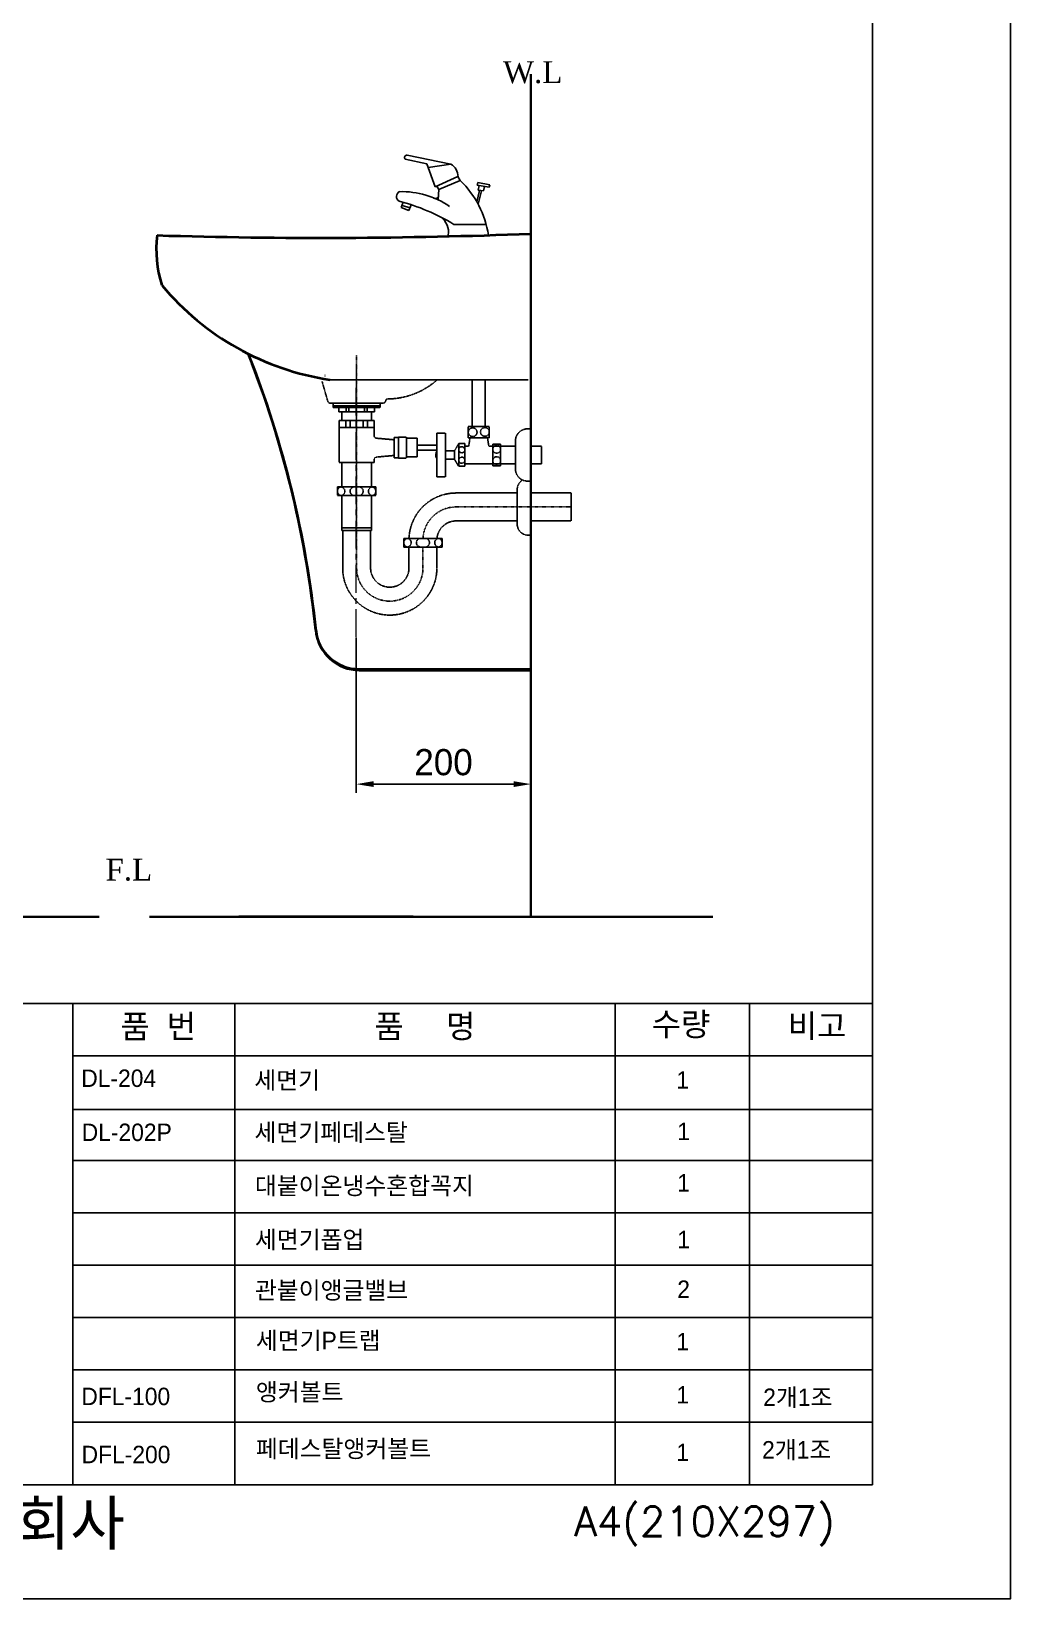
# Model space of a CAD drawing. Extents: x 60782 to 63207, y 49 to 61529.
# Drawn here: x 62085 to 63207, y 58098 to 59895 of the extents above; entities that cross this region are included whole.
import ezdxf

# ---------------------------------------------------------------- set-up
doc = ezdxf.new("R2010")
doc.units = 0
doc.header["$MEASUREMENT"] = 0
for name, pattern in [('CENTER', [50.8, 31.75, -6.35, 6.35, -6.35]), ('DASHDOT', [1, 0.5, -0.25, 0, -0.25]), ('DASHED', [0.75, 0.5, -0.25])]:
    doc.linetypes.add(name, pattern=pattern)
doc.layers.get('Defpoints').update_dxf_attribs({"linetype": 'CONTINUOUS'})
for name, color, linetype in [('001', 7, 'CONTINUOUS'), ('CENTER', 1, 'CONTINUOUS'), ('Dim', 4, 'CONTINUOUS'), ('LINE', 7, 'CONTINUOUS'), ('POINT', 3, 'CONTINUOUS'), ('YA', 7, 'CONTINUOUS')]:
    doc.layers.add(name, color=color, linetype=linetype)
for name, color, linetype, lineweight in [('CEN', 1, 'CENTER', 5), ('OUTLINE', 11, 'CONTINUOUS', 40), ('Y', 202, 'CONTINUOUS', 35)]:
    doc.layers.add(name, color=color, linetype=linetype, lineweight=lineweight)
doc.styles.add('h', font='', dxfattribs={"height": 30})
doc.styles.get("Standard").update_dxf_attribs({"font": 'txt.shx', "bigfont": 'ghs.shx'})
doc.styles.add('STYLE2', font='dutch.ttf', dxfattribs={"height": 25})
doc.styles.add('스타일1', font='txt.shx', dxfattribs={"bigfont": 'ghs.shx'})
doc.styles.get('h').set_extended_font_data('Haansoft Batang')
doc.dimstyles.new('AM_ISO$0', dxfattribs={"dimtxt": 3, "dimasz": 20, "dimexe": 10, "dimexo": 0.5, "dimgap": 10, "dimtad": 1, "dimdec": 0, "dimdsep": 46, "dimtxsty": 'h', "dimcen": -5, "dimclrd": 256, "dimclre": 256, "dimclrt": 256, "dimadec": 0, "dimazin": 2, "dimtp": 0.1, "dimtm": 0.1, "dimtfac": 0.71, "dimtdec": 0, "dimtmove": 0, "dimatfit": 3, "dimfxl": 1, "dimlwd": -1, "dimlwe": -1, "dimarcsym": 1})

# ---------------------------------------------------------------- blocks, each defined once
blk = doc.blocks.new('*D20')
at = {"layer": 'Defpoints', "color": 0, "transparency": 16777216}
for p in [(62457.1, 59200.9), (62657.4, 59052.8), (62657.4, 59032.2)]:
    blk.add_point(p, dxfattribs=at)
at = {"layer": 'LINE', "linetype": 'ByBlock', "transparency": 16777216}
for p, q in [((62457.1, 59200.4), (62457.1, 59022.2)), ((62657.4, 59052.3), (62657.4, 59022.2)), ((62477.1, 59032.2), (62637.4, 59032.2))]:
    blk.add_line(p, q, dxfattribs=at)
at = {"layer": 'LINE', "transparency": 16777216}
for points in [[(62477.1, 59035.6), (62477.1, 59028.9), (62457.1, 59032.2)], [(62637.4, 59035.6), (62637.4, 59028.9), (62657.4, 59032.2)]]:
    blk.add_solid(points, dxfattribs=at)
at = {"layer": 'LINE', "transparency": 16777216, "insert": (62557.2, 59057.2), "char_height": 30, "attachment_point": 5, "style": 'h'}
blk.add_mtext('200', dxfattribs=at)

msp = doc.modelspace()

# ---------------------------------------------------------------- linework, layer by layer
at = {"layer": '001', "color": 0, "linetype": 'Continuous'}
msp.add_lwpolyline([(62657.6, 59494), (62657.6, 59239)], dxfattribs=at)
at = {"layer": 'CEN', "color": 0}
for p, q in [((62457.1, 59513.5), (62457.1, 59302)), ((62457.1, 59200.9), (62457.1, 59489))]:
    msp.add_line(p, q, dxfattribs=at)
at = {"layer": 'CENTER', "color": 0, "linetype": 'DASHDOT'}
for p, q in [((62457.6, 59524.1), (62457.6, 59280)), ((62703.6, 59350), (62571.6, 59350)), ((62533.6, 59280), (62533.6, 59304))]:
    msp.add_line(p, q, dxfattribs=at)
for centre, start, end in [((62571.6, 59312), 90, 176.6714), ((62495.6, 59280), 180.0006, 0)]:
    msp.add_arc(centre, 38, start, end, dxfattribs=at)
at = {"layer": 'Dim', "color": 0}
for p, q in [((62318, 58780.8), (62318, 58228.8)), ((62754, 58780.8), (62754, 58228.8)), ((62908, 58780.8), (62908, 58228.8)), ((62132.5, 58720.8), (63049, 58720.8)), ((62132.5, 58659), (63049, 58659)), ((62132.5, 58600.8), (63049, 58600.8)), ((62132.5, 58540.8), (63049, 58540.8)), ((62132.5, 58480.8), (63049, 58480.8))]:
    msp.add_line(p, q, dxfattribs=at)
at = {"layer": 'LINE', "color": 0}
for p, q in [((62426.9, 59495.8), (62484.5, 59495.8)), ((62484.5, 59495.8), (62654.1, 59495.8))]:
    msp.add_line(p, q, dxfattribs=at)
at = {"layer": 'OUTLINE', "color": 0}
for p, q in [((62460.2, 59164), (62658, 59164)), ((62460.6, 59163), (62658.4, 59163)), ((62522.4, 58880.2), (62322.4, 58880.2))]:
    msp.add_line(p, q, dxfattribs=at)
for centre, radius, start, end in [((62358.5, 59644.6), 130.5, 172.5591, 197.9829), ((62416.8, 65918.4), 6259.8, 268.28145, 272.20303), ((62253.1, 59614.5), 21.4, 208.422, 209.4411), ((62473.2, 59803.4), 311, 219.8803, 261.4325), ((61213.8, 59084.2), 1203.7, 5.8959, 21.4883), ((61217, 59085.8), 1200, 5.8845, 20.9035), ((62449.3, 60000), 500, 266.7937, 266.8183), ((62460.4, 59214), 50, 185.8845, 270), ((62460.8, 59213), 50, 185.8845, 270)]:
    msp.add_arc(centre, radius, start, end, dxfattribs=at)
at = {"layer": 'POINT', "color": 0, "linetype": 'DASHED'}
for p, q in [((62418, 59494), (62424.5, 59471.2)), ((62590.1, 59442.3), (62590.1, 59495.8)), ((62605.1, 59442.3), (62605.1, 59495.8)), ((62427.4, 59469), (62457.6, 59469)), ((62430.6, 59469), (62430.6, 59464)), ((62430.6, 59469), (62484.6, 59469)), ((62430.6, 59466), (62484.6, 59466)), ((62430.6, 59464), (62484.6, 59464)), ((62437.1, 59464), (62437.1, 59459)), ((62445.6, 59464), (62445.6, 59459)), ((62448.6, 59464), (62448.6, 59459)), ((62487.9, 59469), (62457.6, 59469)), ((62466.6, 59464), (62466.6, 59459)), ((62469.6, 59464), (62469.6, 59459)), ((62478.1, 59464), (62478.1, 59459)), ((62484.6, 59469), (62484.6, 59464)), ((62490.9, 59471.8), (62490.8, 59471.2)), ((62498, 59474), (62493.8, 59474)), ((62437.1, 59459), (62478.1, 59459)), ((62437.6, 59449), (62477.6, 59449)), ((62437.6, 59449), (62437.6, 59401)), ((62440.6, 59449), (62440.6, 59459)), ((62445.1, 59449), (62445.1, 59441)), ((62450.1, 59449), (62450.1, 59441)), ((62465.1, 59449), (62465.1, 59441)), ((62470.1, 59449), (62470.1, 59441)), ((62474.6, 59449), (62474.6, 59459)), ((62477.6, 59449), (62477.6, 59431.8)), ((62437.6, 59441), (62477.6, 59441)), ((62480.4, 59428.8), (62500.6, 59427)), ((62500.6, 59429.5), (62505.6, 59429.5)), ((62500.6, 59429.5), (62500.6, 59406.5)), ((62505.6, 59430), (62514.6, 59430)), ((62505.6, 59430), (62505.6, 59406)), ((62514.6, 59430), (62514.6, 59406)), ((62514.6, 59428.8), (62527.1, 59428.8)), ((62527.1, 59428.8), (62527.1, 59407.3)), ((62549.6, 59434.6), (62559.6, 59434.6)), ((62549.6, 59434.6), (62549.6, 59384.6)), ((62559.6, 59434.6), (62559.6, 59384.6)), ((62585.6, 59429.3), (62585.6, 59442.3)), ((62585.6, 59442.3), (62609.6, 59442.3)), ((62585.6, 59429.3), (62609.6, 59429.3)), ((62586.1, 59419.8), (62587.6, 59429.3)), ((62607.6, 59429.3), (62609.1, 59419.8)), ((62609.6, 59429.3), (62609.6, 59442.3)), ((62639.6, 59425.6), (62639.6, 59393.6)), ((62653.6, 59439.6), (62657.6, 59439.6)), ((62480.4, 59407.2), (62500.6, 59409)), ((62527.1, 59421), (62549.6, 59421)), ((62527.1, 59415), (62549.6, 59415)), ((62559.6, 59414.3), (62569.6, 59414.3)), ((62574.6, 59422.6), (62569.6, 59414.3)), ((62569.6, 59414.3), (62569.6, 59404.8)), ((62574.6, 59422.6), (62574.6, 59396.6)), ((62574.6, 59422.6), (62581.6, 59422.6)), ((62581.6, 59422.6), (62581.6, 59396.6)), ((62581.6, 59419.8), (62586.1, 59419.8)), ((62609.1, 59419.8), (62639.6, 59419.8)), ((62609.1, 59419.8), (62613.6, 59419.8)), ((62613.6, 59422.1), (62622.6, 59422.1)), ((62613.6, 59422.1), (62613.6, 59397.1)), ((62622.6, 59422.1), (62622.6, 59397.1)), ((62657.6, 59419.8), (62669.6, 59419.8)), ((62669.6, 59399.3), (62669.6, 59419.8)), ((62437.6, 59401), (62477.6, 59401)), ((62440.6, 59373), (62440.6, 59401)), ((62474.6, 59373), (62474.6, 59401)), ((62477.6, 59404.2), (62477.6, 59401)), ((62500.6, 59406.5), (62505.6, 59406.5)), ((62505.6, 59406), (62514.6, 59406)), ((62514.6, 59407.3), (62527.1, 59407.3)), ((62559.6, 59404.8), (62569.6, 59404.8)), ((62569.6, 59404.8), (62574.6, 59396.6)), ((62574.6, 59396.6), (62581.6, 59396.6)), ((62581.6, 59399.3), (62613.6, 59399.3)), ((62607.6, 59399.3), (62639.6, 59399.3)), ((62613.6, 59397.1), (62622.6, 59397.1)), ((62657.6, 59399.3), (62669.6, 59399.3)), ((62435.6, 59373), (62435.6, 59363)), ((62435.6, 59373), (62479.6, 59373)), ((62479.6, 59373), (62479.6, 59363)), ((62549.6, 59384.6), (62559.6, 59384.6)), ((62653.6, 59379.6), (62657.6, 59379.6)), ((62435.6, 59363), (62479.6, 59363)), ((62440.6, 59363), (62440.6, 59323)), ((62474.6, 59363), (62474.6, 59323)), ((62571.6, 59366), (62641.6, 59366)), ((62641.6, 59369.5), (62641.6, 59334)), ((62657.6, 59366), (62703.6, 59366)), ((62703.6, 59366), (62703.6, 59334)), ((62440.6, 59326), (62474.6, 59326)), ((62440.6, 59323), (62474.6, 59323)), ((62441.6, 59323), (62441.6, 59280)), ((62473.6, 59323), (62473.6, 59280)), ((62571.6, 59334), (62641.6, 59334)), ((62641.6, 59334), (62641.6, 59330.5)), ((62657.6, 59334), (62703.6, 59334)), ((62511.6, 59314), (62511.6, 59304)), ((62511.6, 59314), (62555.6, 59314)), ((62511.6, 59304), (62555.6, 59304)), ((62517.6, 59314), (62517.6, 59315.1)), ((62517.6, 59304), (62517.6, 59280)), ((62549.6, 59304), (62549.6, 59280)), ((62555.6, 59314), (62555.6, 59304)), ((62654.6, 59317.5), (62657.6, 59317.5))]:
    msp.add_line(p, q, dxfattribs=at)
for centre, radius in [((62590.6, 59435.7), 5), ((62604.6, 59436), 5), ((62578.1, 59415.6), 3.5), ((62618.1, 59416.1), 4.5), ((62618.1, 59403.1), 4.5), ((62578.1, 59403.6), 3.5)]:
    msp.add_circle(centre, radius, dxfattribs=at)
for centre, radius, start, end in [((62492.3, 59560.5), 86.7, 273.745, 311.7517), ((62427.4, 59472), 3, 195.9454, 270), ((62487.9, 59472), 3, 270, 344.0546), ((62493.8, 59471), 3, 90, 164.0546), ((62480.6, 59431.8), 3, 180, 265.0303), ((62653.6, 59425.6), 14, 90, 180), ((62556.1, 59409.6), 7.84, 144.9654, 215.0346), ((62480.6, 59404.2), 3, 94.9697, 180), ((62653.6, 59393.6), 14, 180, 270), ((62440.6, 59368), 5, 98.6269, 261.3731), ((62439.1, 59368), 5, 278.6269, 81.3731), ((62455.1, 59368), 5, 90, 270), ((62460.1, 59368), 5, 270, 90), ((62476.1, 59368), 5, 98.6269, 261.3731), ((62474.6, 59368), 5, 278.6269, 81.3731), ((62655.6, 59369.5), 14, 125.0391, 180), ((62571.6, 59312), 54, 90, 176.6714), ((62571.6, 59312), 22, 90, 174.7841), ((62654.6, 59330.5), 13, 180, 270), ((62516.6, 59309), 5, 98.6269, 261.3731), ((62515.1, 59309), 5, 278.6269, 81.3731), ((62531.1, 59309), 5, 90, 270), ((62536.1, 59309), 5, 270, 90), ((62552.1, 59309), 5, 98.6269, 261.3731), ((62550.6, 59309), 5, 278.6269, 81.3731), ((62495.6, 59280), 54, 180, 0), ((62495.6, 59280), 22, 180, 0)]:
    msp.add_arc(centre, radius, start, end, dxfattribs=at)
at = {"layer": 'Y', "color": 0}
for p, q in [((62657.4, 59846.2), (62657.4, 58880.2)), ((61116.6, 58879.9), (62162.6, 58879.9)), ((62220.2, 58879.9), (62865.8, 58879.9))]:
    msp.add_line(p, q, dxfattribs=at)
at = {"layer": 'YA', "color": 7}
for p, q in [((63049, 61408.8), (63049, 58228.8)), ((60973, 58780.8), (63049, 58780.8)), ((62132.5, 58228.8), (62132.5, 58780.8)), ((62132.5, 58420.8), (63049, 58420.8)), ((62132.5, 58360.8), (63049, 58360.8)), ((62132.5, 58300.8), (63049, 58300.8)), ((60973, 58228.8), (63049, 58228.8))]:
    msp.add_line(p, q, dxfattribs=at)
at = {"layer": 'YA', "color": 0}
for p, q in [((62565.4, 59743), (62515.6, 59753.4)), ((62513.1, 59748.6), (62537.9, 59743.2)), ((62537.9, 59743.2), (62547.8, 59716.9)), ((62539.5, 59739), (62565.4, 59743)), ((62547.8, 59716.9), (62573.7, 59728.7)), ((62549.6, 59717.8), (62551.7, 59714)), ((62551.7, 59714), (62551.2, 59702.1)), ((62551.7, 59714), (62576.3, 59724.1)), ((62573.7, 59728.7), (62576.3, 59724.1)), ((62598.6, 59712.9), (62595.4, 59699.9)), ((62595.6, 59718.8), (62596.5, 59721.8)), ((62609.4, 59716.7), (62595.6, 59718.8)), ((62596.5, 59721.8), (62610.1, 59719.5)), ((62598.1, 59718.4), (62596.9, 59713.2)), ((62596.9, 59713.2), (62603.1, 59712.3)), ((62603.1, 59712.3), (62604.2, 59717.5)), ((62610.1, 59719.5), (62609.4, 59716.7)), ((62511, 59699.3), (62508.7, 59693.2)), ((62509.7, 59695.8), (62518.8, 59692.8)), ((62517.6, 59689.7), (62520.2, 59696.5)), ((62600.8, 59712.6), (62596.8, 59697.2)), ((62508.7, 59693.2), (62517.6, 59689.7)), ((62569.1, 59674), (62606, 59674))]:
    msp.add_line(p, q, dxfattribs=at)
msp.add_lwpolyline([(60781.7, 58098.3), (63207.2, 58098.3), (63207.2, 61528.7), (60781.7, 61528.7)], close=True, dxfattribs=at)
for centre, radius, start, end in [((62515.5, 59750.4), 2.99, 88.7108, 216.3482), ((62558, 59729.1), 15.8, 358.4433, 61.7311), ((62501.7, 59646.1), 108, 8.244, 46.2712), ((62509.5, 59705.9), 6.23, 116.3687, 238.4258), ((62446.7, 59472.1), 236.1, 58.7691, 75.4063), ((62509.6, 59615), 96.5, 55.6049, 91.725), ((62548, 59707.1), 3.63, 221.5835, 14.3905), ((62540.7, 59664.7), 22.2, 351.9584, 53.1379)]:
    msp.add_arc(centre, radius, start, end, dxfattribs=at)

# ---------------------------------------------------------------- texts
at = {"layer": 'Dim', "color": 0, "attachment_point": 1}
for s, insert, char_height, width, style in [('W.L', (62625.3, 59861), 25, 84.082, 'STYLE2'), ('F.L', (62169.8, 58946.7), 25, 67.266, 'STYLE2'), ('{\\fGulim|b0|i0|c129|p50;DL-204}', (62142, 58705), 20, 17, '스타일1'), ('{\\fGulim|b0|i0|c129|p50;세면기}', (62340.3, 58702.7), 20, 147, '스타일1'), ('{\\fGulim|b0|i0|c129|p50;DL-202P}', (62142.5, 58643), 20, 147, '스타일1'), ('{\\fGulim|b0|i0|c129|p50;세면기페데스탈}', (62340.6, 58643), 20, 212, '스타일1'), ('{\\fGulim|b0|i0|c129|p50;대붙이온냉수혼합꼭지}', (62341, 58581.7), 20, 290, '스타일1'), ('{\\fGulim|b0|i0|c129|p50;세면기폽업}', (62341, 58520), 20, 315, '스타일1'), ('{\\fGulim|b0|i0|c129|p50;관붙이앵글밸브}', (62341, 58462), 20, 212, '스타일1'), ('{\\fGulim|b0|i0|c129|p50;세면기P트랩}', (62342.1, 58404.3), 20, 212, '스타일1'), ('{\\fGulim|b0|i0|c129|p50;앵커볼트}', (62342.1, 58345.3), 20, 212, '스타일1'), ('{\\fGulim|b0|i0|c129|p50;DFL-100}', (62142.1, 58340.2), 20, 147, '스타일1'), ('{\\fGulim|b0|i0|c129|p50;2개1조}', (62923.6, 58339.2), 20, 212, '스타일1'), ('{\\fGulim|b0|i0|c129|p50;페데스탈앵커볼트}', (62342.1, 58280.3), 20, 264.892, '스타일1'), ('{\\fGulim|b0|i0|c129|p50;2개1조}', (62922.3, 58279), 20, 212, '스타일1'), ('{\\fGulim|b0|i0|c129|p50;DFL-200}', (62142.4, 58273.6), 20, 147, '스타일1'), ('\\pxr5.8;{\\fGulim|b0|i0|c129|p50;       대림통상주식회사}', (61563, 58210), 50, 1090, '스타일1')]:
    msp.add_mtext(s, dxfattribs=dict(at, insert=insert, char_height=char_height, width=width, style=style))
at = {"layer": 'Dim', "color": 0, "attachment_point": 1, "style": '스타일1'}
for s, insert, char_height in [('{\\fGulim|b0|i0|c129|p50;품  번}', (62187, 58767.8), 26.746), ('{\\fGulim|b0|i0|c129|p50;품     명}', (62478, 58768), 26.746), ('{\\fGulim|b0|i0|c129|p50;수량}', (62795.8, 58770.2), 26.746), ('{\\fGulim|b0|i0|c129|p50;비고}', (62951.8, 58768.3), 26.746), ('\\pxr6.35;{\\fGulim|b0|i0|c129|p50;1}', (62824.1, 58703.1), 20), ('\\pxr6.35;{\\fGulim|b0|i0|c129|p50;1}', (62825.1, 58644.1), 20), ('\\pxr6.35;{\\fGulim|b0|i0|c129|p50;1}', (62825, 58585.1), 20), ('\\pxr6.35;{\\fGulim|b0|i0|c129|p50;1}', (62825.1, 58520.1), 20), ('\\pxr6.35;{\\fGulim|b0|i0|c129|p50;2}', (62825.1, 58463.1), 20), ('\\pxr6.35;{\\fGulim|b0|i0|c129|p50;1}', (62824.1, 58403.1), 20), ('\\pxr6.35;{\\fGulim|b0|i0|c129|p50;1}', (62824.1, 58342.1), 20), ('\\pxr6.35;{\\fGulim|b0|i0|c129|p50;1}', (62824.1, 58276.1), 20)]:
    msp.add_mtext(s, dxfattribs=dict(at, insert=insert, char_height=char_height))
at = {"layer": 'YA', "color": 7}
msp.add_text('A4(210X297)', height=33.819, dxfattribs=at).set_placement((62707, 58170))

# ---------------------------------------------------------------- dimensions: what is measured, and where the dimension line sits
at = {"layer": 'LINE'}
dim = msp.add_linear_dim(base=(62657.4, 59032.2), p1=(62457.1, 59200.9), p2=(62657.4, 59052.8), dimstyle='AM_ISO$0', dxfattribs=at)
dim.commit()
dim.dimension.update_dxf_attribs({"geometry": '*D20', "text_midpoint": (62557.2, 59057.2)})

doc.saveas('drawing.dxf')
